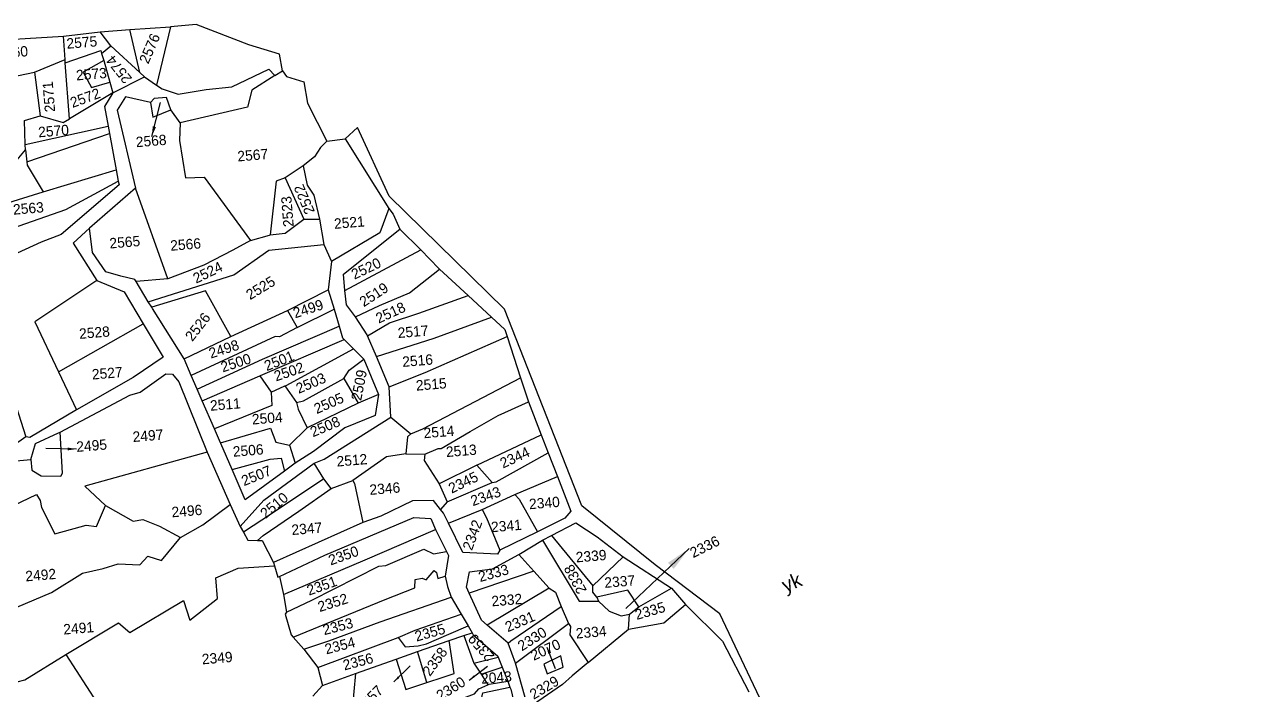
# Model space of a CAD drawing. Header units: metres. Extents: x 277515 to 230369286191, y 2056844 to 115415464409.
# Drawn here: x 230369284133 to 230369284990, y 115415463802 to 115415464271 of the extents above; entities that cross this region are included whole.
import ezdxf

# ---------------------------------------------------------------- set-up
doc = ezdxf.new("R2010")
doc.units = ezdxf.units.M
doc.header["$MEASUREMENT"] = 0
for name, color, linetype in [('OFF', 1, 'Continuous'), ('POLY_PARCEL', 6, 'Continuous'), ('POLY_ROAD', 30, 'Continuous'), ('SYM_ARROW', 1, 'Continuous'), ('TEXT_MAPOUT', 7, 'Continuous'), ('TEXT_PARCEL', 7, 'Continuous')]:
    doc.layers.add(name, color=color, linetype=linetype)
doc.styles.add('TEXT_MAP', font='', dxfattribs={"height": 1.8})
doc.styles.get('TEXT_MAP').set_extended_font_data('Kruti Dev 050')
doc.dimstyles.get("Standard").update_dxf_attribs({"dimtxt": 0.18, "dimasz": 0.18, "dimexe": 0.18, "dimexo": 0.0625, "dimgap": 0.09, "dimtad": 0, "dimtih": 1, "dimtoh": 1, "dimdec": 4, "dimzin": 0, "dimdsep": 46, "dimtxsty": 'Standard', "dimcen": 0.09, "dimadec": 0, "dimazin": 0, "dimtfac": 1, "dimtdec": 4, "dimtofl": 0, "dimtmove": 0, "dimatfit": 3, "dimfxl": 0, "dimtolj": 1, "dimtzin": 0, "dimarcsym": 0})

# ---------------------------------------------------------------- blocks, each defined once
blk = doc.blocks.new('TEXTARROW')
blk.add_leader([(0.04, -0.01), (8.68, -0.01)], dimstyle='Standard', override={"dimtxt": 2.5, "dimasz": 2.5, "dimexe": 1.25, "dimexo": 0.625, "dimgap": 0.625, "dimtad": 1, "dimtih": 0, "dimtoh": 0, "dimzin": 8, "dimcen": 2.5, "dimtofl": 1})
blk = doc.blocks.new('ee')
at = {"layer": 'OFF'}
for points in [[(194.27, 973.96), (209.57, 973.64)], [(209.57, 973.64), (216, 973.92)], [(216, 973.92), (221.17, 973.85)], [(221.17, 973.85), (228.26, 973.76)], [(232.74, 973.83), (228.26, 973.76)], [(256.99, 951.88), (259.27, 953.65)]]:
    blk.add_lwpolyline(points, dxfattribs=at)
at = {"layer": 'POLY_PARCEL'}
for points in [[(217.68, 971.33), (216, 973.92)], [(222.3, 966.3), (221.17, 973.85)], [(209.53, 969.59), (209.57, 973.64)], [(228.26, 973.76), (225.05, 963.84)], [(247.07, 964.54), (246.79, 967.48), (241.62, 969.5), (232.74, 973.83)], [(209.52, 969.01), (215.86, 970.63), (215.96, 970.11)], [(215.96, 970.11), (217.68, 971.33)], [(215.96, 970.11), (216.21, 968.86)], [(217.68, 971.33), (222.3, 966.3)], [(194.68, 966.65), (204.04, 967.84)], [(204.04, 967.84), (209.53, 969.59)], [(204.04, 967.84), (204.39, 960.15)], [(209.43, 959.25), (209.52, 969.01)], [(209.52, 969.01), (209.53, 969.59)], [(216.21, 968.86), (212.5, 967.14), (213.69, 964.35), (216.96, 965.03)], [(216.21, 968.86), (216.96, 965.03)], [(217.33, 963.16), (223.06, 965.46)], [(222.3, 966.3), (223.06, 965.46)], [(223.06, 965.46), (225.05, 963.84)], [(216.96, 965.03), (217.33, 963.16)], [(225.05, 963.84), (225.96, 963.14), (228.68, 961.96), (233.58, 962.37), (238.05, 962.51), (244.76, 965.03), (245.72, 963.85)], [(245.72, 963.85), (241.48, 961.64), (240.51, 958.72), (228.59, 956.97)], [(245.72, 963.85), (247.07, 964.54)], [(247.07, 964.54), (247.7, 963.49), (250.63, 962.31), (250.98, 958.6), (253.78, 951.69)], [(217.33, 963.16), (209.43, 959.25)], [(217.33, 963.16), (215.71, 960.9), (216.07, 957.41)], [(223.73, 960.94), (219.5, 962.26), (217.82, 960.05), (219.94, 946.29)], [(227.18, 959.35), (226.56, 961.55), (224.44, 961.55), (223.73, 960.94)], [(201.42, 955.44), (201.64, 959.57), (204.39, 960.15)], [(204.39, 960.15), (208.31, 958.69), (209.43, 959.25)], [(223.73, 960.94), (223.92, 958.35), (227.18, 959.35)], [(228.59, 956.97), (227.18, 959.35)], [(201.42, 955.44), (216.07, 957.41)], [(216.07, 957.41), (216.2, 956.12)], [(228.59, 956.97), (228.26, 953.94), (228.73, 947.39), (231.97, 947.23), (239.15, 935.56)], [(201.36, 954.47), (201.42, 955.44)], [(201.44, 952.36), (216.2, 956.12)], [(216.2, 956.12), (216.85, 949.7)], [(185.78, 948.26), (190.95, 948.54), (194.02, 949.65), (198.22, 951.26), (201.36, 954.47)], [(201.36, 954.47), (201.44, 952.36)], [(201.44, 952.36), (201.43, 951.78)], [(201.43, 951.78), (203.83, 946.98)], [(253.78, 951.69), (252.58, 950.69), (251.4, 949.19), (249.34, 947.77)], [(253.78, 951.69), (256.99, 951.88)], [(203.83, 946.98), (216.85, 949.7)], [(216.85, 949.7), (217.04, 947.75)], [(184.87, 937.68), (207.52, 943.55), (217.04, 947.75)], [(217.04, 947.75), (217.11, 947.06), (206.35, 939.31), (202.77, 938.24), (186.13, 932.23), (185.18, 932.45)], [(185.31, 942.83), (203.83, 946.98)], [(249.34, 947.77), (246.03, 945.96)], [(249.34, 947.77), (249.74, 944.38), (250.76, 942.56), (251.4, 938.3)], [(219.94, 946.29), (211.36, 940.02)], [(224.23, 930.12), (219.94, 946.29)], [(246.03, 945.96), (244.45, 945.48), (242.64, 936.26)], [(246.03, 945.96), (248.71, 938.54)], [(242.64, 936.26), (245.24, 936.33), (248.71, 938.54)], [(248.71, 938.54), (251.4, 938.3)], [(251.4, 938.3), (251.79, 933.81)], [(239.15, 935.56), (242.48, 936.25), (242.64, 936.26)], [(220.54, 926.4), (235.77, 929.86), (242.16, 933.65), (251.79, 933.81)], [(239.15, 935.56), (235.91, 934.14), (230.7, 931.93), (224.23, 930.12)], [(251.79, 933.81), (252.9, 930.8)], [(254.8, 925.55), (268.53, 931.56)], [(211.89, 930.84), (200.56, 924.52), (203.98, 915.51)], [(224.23, 930.12), (218.69, 930.11)], [(234.35, 919.22), (230.64, 927.5), (221.05, 925.39)], [(256.26, 920.83), (260.61, 922.45), (265.96, 924.25), (271.53, 927.91)], [(244.55, 922.92), (251.93, 925.94)], [(203.98, 915.51), (219.35, 922.63)], [(234.35, 919.22), (244.55, 922.92)], [(244.55, 922.92), (245.98, 919.82)], [(245.98, 919.82), (252.65, 922.46)], [(258.09, 917.38), (262.06, 919.31), (267.3, 920.59), (276.1, 922.94)], [(225.93, 915.97), (234.35, 919.22)], [(245.98, 919.82), (242.82, 918.45), (242.05, 918.57), (226.93, 913.02)], [(227.76, 910.54), (239.55, 914.82), (253.27, 919.45)], [(259.35, 913.68), (269.63, 916.03), (279.85, 918.85)], [(238.81, 911.97), (238.95, 912.02), (253.96, 917.09)], [(203.98, 915.51), (206.55, 908.66)], [(243.04, 909.87), (243.24, 909.94), (255.49, 915.32)], [(261.11, 908.21), (267.54, 910.21), (282.29, 915.28)], [(253.37, 910.29), (254.38, 911.66), (257.14, 913.41)], [(228.45, 908.47), (238.81, 911.97)], [(238.81, 911.97), (240.56, 908.98)], [(196.13, 910.12), (197.37, 904.73)], [(240.56, 908.98), (240.5, 906.66), (230.19, 903.43)], [(240.56, 908.98), (243.04, 909.87)], [(243.04, 909.87), (244.79, 906.84)], [(244.79, 906.84), (246.04, 907.02), (253.37, 910.29)], [(253.37, 910.29), (255.51, 905.83)], [(244.79, 906.84), (245.03, 905.65), (246.32, 902.29)], [(259.17, 907.06), (255.51, 905.83)], [(264.21, 899.79), (266.37, 900.45), (284.04, 907.94)], [(197.92, 900.68), (197.96, 898.83), (199.5, 897.72), (202.86, 897.37), (203.21, 897.86), (203.4, 905.03)], [(255.51, 905.83), (246.32, 902.29)], [(231.05, 900.93), (239.96, 902.73), (240.68, 900.23), (243, 899.52)], [(246.32, 902.29), (243, 899.52)], [(261, 902.95), (264.21, 899.79)], [(266.32, 896.06), (268.76, 896.82), (269.28, 896.82), (274.52, 899.32), (279.64, 901.7), (285.08, 903.65)], [(264.21, 899.79), (263.57, 899.27), (263.05, 896.36)], [(228.64, 899.45), (206.91, 895.34), (210.2, 891.64)], [(243, 899.52), (243.72, 896.3)], [(275.22, 893.39), (286.82, 897.73)], [(232.69, 896.12), (239.43, 897.37), (241.39, 897.37), (241.74, 895.07)], [(248.45, 893.18), (247.03, 896.04)], [(263.05, 896.36), (259.66, 896.14), (253.5, 892.51)], [(263.05, 896.36), (266.32, 896.06)], [(266.32, 896.06), (266.14, 894.96), (268.41, 890.71)], [(192.57, 889.46), (191.46, 891.9), (198.38, 894.56), (198.94, 893.44), (199.08, 892.25), (201.03, 887.5), (205.51, 888.34), (206.62, 888.55), (208.37, 888.13), (210.2, 891.64)], [(277.6, 890.19), (278.3, 890.25), (287.76, 894.54)], [(210.2, 891.64), (214.81, 888.56), (216.49, 888.7), (219.28, 887.31), (222.78, 885.07)], [(248.45, 893.18), (238.9, 887.86), (233.76, 885.06)], [(236.09, 883.46), (237.15, 884.25), (243.67, 887.97), (249.6, 891.4)], [(249.6, 891.4), (248.45, 893.18)], [(249.6, 891.4), (253.5, 892.51)], [(253.5, 892.51), (253.73, 891.93), (254.62, 885.1)], [(275.22, 893.39), (268.41, 890.71)], [(277.6, 890.19), (275.22, 893.39)], [(222.78, 885.07), (226.83, 886.96), (231.87, 890.07)], [(268.41, 890.71), (269.52, 887.46)], [(269.52, 887.46), (277.6, 890.19)], [(281.38, 887.75), (289.02, 890.29)], [(269.52, 887.46), (268.27, 886.22)], [(275.51, 885.66), (281.38, 887.75)], [(281.38, 887.75), (282.08, 886.88), (284.78, 880.96)], [(189.9, 874.08), (193.41, 875.28), (199.63, 877.37), (205.3, 880.24), (208.93, 880.8), (211.59, 881.35), (215.36, 880.87), (216.83, 882.26), (219.14, 881.35), (222.78, 885.07)], [(233.28, 886.1), (233.76, 885.06)], [(233.76, 885.06), (234.42, 883.61), (236.09, 883.46)], [(269.46, 883.76), (275.51, 885.66)], [(275.51, 885.66), (276.15, 884.14), (278.01, 878.31)], [(236.09, 883.46), (236.92, 883.38), (238.54, 879.4)], [(239.83, 873.71), (254.49, 878.59), (267.12, 882.8)], [(201.22, 866.38), (210.82, 871.15), (212.67, 869.3), (222.42, 874.06), (223.22, 870.57), (228.31, 873.96), (228.33, 877.54), (232.36, 878.92), (238.67, 878.81)], [(240.12, 870.62), (244.66, 872.31), (256.76, 877.25), (257.98, 877.31), (264.84, 879.58), (266.41, 878.65), (268.74, 878.84)], [(285.54, 879.45), (291.01, 868.36), (294.38, 868.07)], [(287.19, 880.14), (293.62, 870.8)], [(239.42, 876.9), (239.83, 873.71)], [(281.21, 877.34), (283.6, 874.22)], [(240.9, 866.19), (246.87, 868.07), (257.4, 871.38), (262.69, 873.01), (262.92, 874.46), (264.15, 874.58), (264.79, 874.23), (266.3, 875.74), (266.71, 875.33), (266.82, 874.29), (268.17, 874.57)], [(293.62, 870.8), (299.28, 875.43)], [(239.83, 873.71), (240.12, 870.62)], [(283.6, 874.22), (272.08, 871.3)], [(283.6, 874.22), (285.99, 871.02)], [(190.11, 871.57), (189.99, 868.71), (192.43, 862.36), (193.75, 862.57), (201.22, 866.38)], [(240.12, 870.62), (239.83, 870.28), (240.59, 866.61), (240.9, 866.19)], [(242.57, 863.94), (247.05, 865.04), (256.24, 867.6), (268.91, 870.87)], [(285.99, 871.02), (274.73, 865.53)], [(285.99, 871.02), (287.04, 870.26), (287.86, 867.69)], [(294.15, 868.82), (293.56, 869.75), (293.62, 870.8)], [(301.3, 866.55), (299.61, 869.58), (294.15, 868.82)], [(294.15, 868.82), (294.38, 868.07)], [(294.38, 868.07), (296.12, 866.21), (298.1, 865.22), (299.56, 865.39)], [(301.3, 866.55), (307.21, 869.31)], [(201.22, 866.38), (212.2, 845.96)], [(240.9, 866.19), (242.57, 863.94)], [(259.14, 864.64), (262.17, 865.68), (270.4, 867.76)], [(278.15, 862.07), (278.6, 862.47), (287.86, 867.69)], [(287.86, 867.69), (288.84, 864.62)], [(299.21, 862.83), (305.43, 863.41), (309.43, 866.28)], [(299.56, 865.39), (301.3, 866.55)], [(242.57, 863.94), (244.78, 860.57)], [(244.78, 860.57), (259.14, 864.64)], [(259.14, 864.64), (260.19, 862.89), (262.46, 862.89), (263.97, 863.12), (267.93, 864.46), (271.4, 865.65)], [(267.95, 863.36), (270.55, 864.03)], [(270.55, 864.03), (272, 864.4)], [(270.55, 864.03), (271.89, 859.09)], [(279.11, 858.5), (288.84, 864.62)], [(288.84, 864.62), (289.19, 864.1), (288.96, 862.65), (291.75, 857.59)], [(299.21, 862.83), (299.56, 865.39)], [(258.46, 860.9), (262.28, 861.9)], [(262.28, 861.9), (267.95, 863.36)], [(263.45, 856.41), (262.28, 861.9)], [(263.45, 856.41), (266.36, 857.11), (268.34, 857.57), (267.95, 863.36)], [(291.75, 857.59), (299.21, 862.83)], [(244.78, 860.57), (245.3, 857.37)], [(251.23, 859), (258.46, 860.9)], [(258.46, 860.9), (259.73, 855.48), (263.45, 856.41)], [(271.89, 859.09), (276.2, 859.77)], [(245.3, 857.37), (251.23, 859)], [(251.23, 859), (250.13, 852.81), (252.98, 850.54)], [(271.89, 859.09), (272.97, 857.07)], [(272.97, 857.07), (276.74, 858.01)], [(291.75, 857.59), (288.78, 855.5), (286.98, 854.16), (280.69, 850.55)], [(284.01, 857.94), (284.48, 856.19), (287.33, 857.12), (287.09, 859.16), (284.01, 857.94)], [(243.49, 855.66), (245.3, 857.37)], [(272.97, 857.07), (273.99, 855.16)], [(273.99, 855.16), (274.22, 855.25), (277.5, 855.51)], [(252.98, 850.54), (259.21, 851.88), (265.03, 853.21), (266.6, 852.4), (271.54, 853.8), (272.41, 854.55), (273.99, 855.16)], [(259.54, 849.68), (266.57, 851.68), (267.37, 851.15), (272.46, 852.05), (273.04, 853.8), (277.81, 854.45)]]:
    blk.add_lwpolyline(points, dxfattribs=at)
at = {"layer": 'POLY_ROAD'}
for points in [[(387.72, 637.9), (383.68, 647.95), (380.36, 652.83), (377.04, 673.77), (375.46, 682.87), (368.72, 699.35), (363.53, 711.07), (360.94, 720.61), (353.04, 748.86), (349.92, 758.77), (348.26, 766.75), (343.8, 783.96), (340.58, 796.67), (340.78, 800.92), (338.71, 821.55), (325.43, 837.31), (315.24, 864.15), (304.76, 873.58), (292.83, 884.88), (282.23, 920.08), (263.84, 941.31), (259.27, 953.65), (259.27, 953.65)], [(256.99, 951.88), (263.59, 939.14)], [(211.36, 940.02), (208.36, 937.64), (211.89, 930.84)], [(218.69, 930.11), (218.52, 930.45), (216.13, 931.24), (213.57, 932.21), (211.54, 935.74), (211.36, 940.02)], [(263.59, 939.14), (261.69, 935.09), (252.9, 930.8)], [(263.59, 939.14), (264.25, 938.1), (265.21, 935.43)], [(254.8, 925.55), (254.76, 928.41), (265.21, 935.43)], [(265.21, 935.43), (268.53, 931.56)], [(268.53, 931.56), (271.41, 928.04), (271.53, 927.91)], [(211.89, 930.84), (216.48, 928.46), (219.35, 922.63)], [(220.54, 926.4), (218.69, 930.11)], [(252.9, 930.8), (251.93, 925.94)], [(271.53, 927.91), (276.1, 922.94)], [(221.05, 925.39), (220.54, 926.4)], [(225.93, 915.97), (221.17, 925.15), (221.05, 925.39)], [(251.93, 925.94), (252.65, 922.46)], [(256.26, 920.83), (254.85, 923.03), (254.8, 925.55)], [(219.35, 922.63), (222.32, 916.59), (216.85, 913.5), (206.55, 908.66)], [(252.65, 922.46), (253.27, 919.45)], [(276.1, 922.94), (279.85, 918.85)], [(253.27, 919.45), (253.7, 917.38), (253.96, 917.09)], [(258.09, 917.38), (258.02, 917.56), (256.26, 920.83)], [(279.85, 918.85), (281.99, 916.53), (282.29, 915.28)], [(253.96, 917.09), (255.49, 915.32)], [(259.35, 913.68), (258.09, 917.38)], [(226.93, 913.02), (225.93, 915.97)], [(255.49, 915.32), (257.14, 913.41)], [(282.29, 915.28), (284.04, 907.94)], [(203.4, 905.03), (216.01, 910.48), (217.87, 910.83), (222.55, 913.65), (223.69, 913.48), (224.67, 912.06), (228.64, 899.45)], [(227.76, 910.54), (226.93, 913.02)], [(257.14, 913.41), (259.17, 907.06)], [(261.11, 908.21), (259.35, 913.68)], [(228.45, 908.47), (227.76, 910.54)], [(206.55, 908.66), (198.08, 904.56), (197.37, 904.73)], [(230.19, 903.43), (228.45, 908.47)], [(259.17, 907.06), (258.29, 903.44), (252.82, 901.77), (247.08, 898.06), (243.72, 896.3)], [(261, 902.95), (261.11, 908.21)], [(284.04, 907.94), (285.03, 903.81), (285.08, 903.65)], [(197.37, 904.73), (187.4, 898.82)], [(197.92, 900.68), (198.98, 903.42), (203.12, 904.92), (203.4, 905.03)], [(231.05, 900.93), (230.19, 903.43)], [(247.03, 896.04), (248.82, 896.6), (261, 902.95)], [(285.08, 903.65), (286.82, 897.73)], [(184.94, 894.95), (188.47, 896.53), (194.74, 900.68), (197.92, 900.68)], [(232.69, 896.12), (231.1, 900.8), (231.05, 900.93)], [(228.64, 899.45), (231.87, 890.07)], [(286.82, 897.73), (287.76, 894.54)], [(241.74, 895.07), (234.54, 890.65), (232.69, 896.12)], [(233.28, 886.1), (237.79, 890.34), (247.03, 896.04)], [(243.72, 896.3), (241.74, 895.07)], [(287.76, 894.54), (289.02, 890.29)], [(231.87, 890.07), (233.28, 886.1)], [(289.02, 890.29), (290.84, 884.11), (289.72, 882.97), (284.78, 880.96)], [(268.27, 886.22), (267.17, 887.9), (263.54, 888.11), (257.84, 885.93), (254.62, 885.1)], [(254.62, 885.1), (238.54, 879.4)], [(239.42, 876.9), (247.57, 879.95), (263.52, 885.23), (266.48, 884.81), (267.12, 882.8)], [(269.46, 883.76), (268.73, 885.52), (268.27, 886.22)], [(278.01, 878.31), (277.55, 877.64), (271.53, 878.47), (269.46, 883.76)], [(267.12, 882.8), (268.74, 878.84)], [(284.78, 880.96), (278.01, 878.31)], [(287.19, 880.14), (291.57, 881.98), (295.05, 879.24), (299.28, 875.43)], [(238.54, 879.4), (238.67, 878.81)], [(238.67, 878.81), (239.11, 876.78), (239.42, 876.9)], [(268.74, 878.84), (269.02, 878.16), (268.17, 874.57)], [(281.21, 877.34), (285.54, 879.45)], [(285.54, 879.45), (287.19, 880.14)], [(272.08, 871.3), (271.7, 872.37), (272.44, 875.01), (276.46, 875.22), (281.21, 877.34)], [(268.17, 874.57), (268.38, 872.77), (268.91, 870.87)], [(299.28, 875.43), (307.21, 869.31)], [(268.91, 870.87), (270.4, 867.76)], [(274.73, 865.53), (273.81, 866.46), (272.08, 871.3)], [(307.21, 869.31), (309.43, 866.28)], [(270.4, 867.76), (271.4, 865.65)], [(309.43, 866.28), (309.53, 866.14), (315.34, 859.38), (319.2, 850.25)], [(271.4, 865.65), (272, 864.4)], [(272, 864.4), (272.19, 864.01), (276.14, 859.96), (276.2, 859.77)], [(278.15, 862.07), (274.73, 865.53)], [(279.11, 858.5), (278.15, 862.07)], [(276.2, 859.77), (276.74, 858.01)], [(276.74, 858.01), (277.5, 855.51)], [(280.69, 850.55), (279.11, 858.5)], [(277.5, 855.51), (277.81, 854.45)], [(277.81, 854.45), (277.94, 854.05), (279.13, 846.36)]]:
    blk.add_lwpolyline(points, dxfattribs=at)
at = {"layer": 'SYM_ARROW'}
for p, xscale, yscale, zscale, rotation in [((223.48, 955), 0.7010474536518617, 0.7010474536518617, 0.7010474536518617, 71.04535963043782), ((205.99, 901.85), 0.6150240136836134, 0.6150240136836134, 0.6150240136836134, 174.1634876394784), ((310.93, 875.98), 1.758180093699896, 1.758180093699896, 1.758180093699896, 218.9032359322082), ((257.74, 856.98), 0.4598914767153434, 0.4598914767153434, 0.4598914767153434, 40.22181009541627), ((284.77, 860.84), 0.4598914767153434, 0.4598914767153434, 0.4598914767153434, 287.1110234008568), ((270.83, 856.23), 0.4598914767153434, 0.4598914767153434, 0.4598914767153434, 32.89179227055832)]:
    blk.add_blockref('TEXTARROW', p, dxfattribs=dict(at, xscale=xscale, yscale=yscale, zscale=zscale, rotation=rotation))
at = {"layer": 'TEXT_MAPOUT', "style": 'TEXT_MAP'}
blk.add_text('yk', height=2.5, rotation=18.4377, dxfattribs=at).set_placement((326.97, 866.89))
at = {"layer": 'TEXT_PARCEL', "style": 'TEXT_MAP'}
for s, p in [('2560', (197.86, 970.69)), ('2575', (210, 971.42)), ('2573', (211.21, 965.79)), ('2570', (203.84, 956.46)), ('2568', (220.63, 953.36)), ('2567', (238.05, 949.45)), ('2563', (198.38, 943.4)), ('2565', (214.62, 936.17)), ('2521', (253.86, 936.39)), ('2566', (225.14, 934.91)), ('2528', (208.08, 920.92)), ('2517', (263.36, 916.56)), ('2527', (209.72, 913.69)), ('2516', (263.74, 911.48)), ('2511', (229.77, 906.6)), ('2515', (265.77, 907.17)), ('2497', (215.9, 902.28)), ('2504', (236.84, 903.62)), ('2495', (205.99, 901.36)), ('2506', (233.07, 898.3)), ('2514', (266.43, 898.81)), ('2512', (250.93, 895.13)), ('2513', (270.04, 895.23)), ('2346', (256.24, 889.75)), ('2496', (221.59, 888.67)), ('2347', (242.14, 883.9)), ('2340', (283.72, 885)), ('2341', (276.8, 881.55)), ('2492', (195.32, 879.63)), ('2339', (291.07, 875.12)), ('2491', (201.15, 869.87)), ('2332', (275.82, 868.69)), ('2337', (295.67, 870.3)), ('2349', (224.76, 862.74)), ('2334', (289.99, 861.91)), ('2043', (272.92, 855.41))]:
    blk.add_text(s, height=1.8, dxfattribs=at).set_placement(p)
for s, rotation, p in [('2576', 61.9142, (223.88, 967.52)), ('2574', 123.7037, (220.97, 965.35)), ('2571', 90, (207.08, 960.67)), ('2572', 15.4146, (210.13, 961.07)), ('2522', 108.4438, (250.74, 939.67)), ('2523', 90, (246.84, 937.38)), ('2524', 21.3606, (229.09, 928.83)), ('2520', 20.7625, (256.6, 927.29)), ('2525', 26.5533, (238.21, 925.21)), ('2519', 28.598, (257.84, 922.37)), ('2526', 47.4749, (227.61, 918.77)), ('2499', 13.2339, (245.76, 921.43)), ('2518', 19.9737, (260.19, 919.32)), ('2498', 13.2339, (230.58, 915.64)), ('2500', 13.2339, (232.45, 913.08)), ('2501', 17.0945, (240.1, 912.67)), ('2502', 14.0293, (241.57, 910.76)), ('2503', 18.4261, (245.32, 908.28)), ('2509', 74.0468, (256.04, 906.13)), ('2505', 19.1699, (248.17, 904.51)), ('2508', 18.1711, (247.17, 900.55)), ('2507', 17.3456, (234.52, 893.05)), ('2344', 19.9736, (279.69, 892.43)), ('2510', 34.9781, (237.8, 887.04)), ('2345', 21.0276, (270.43, 888.8)), ('2343', 14.9241, (273.94, 886.33)), ('2342', 64.9718, (273.13, 878.55)), ('2350', 14.7363, (248.44, 878.07)), ('2336', 21.7912, (311.43, 874.2)), ('2351', 14.7363, (244.25, 873.14)), ('2333', 10.7789, (274.11, 873.07)), ('2338', 113.7135, (292.56, 870.12)), ('2352', 12.8413, (245.87, 870.14)), ('2353', 9.8399, (246.33, 866.07)), ('2355', 10.9486, (262.25, 863.65)), ('2331', 18.4261, (278.22, 863.97)), ('2335', 11.3042, (300.75, 864.28)), ('2354', 9.7775, (246.42, 862.71)), ('2359', 126.884, (275.7, 860.09)), ('2330', 27.4623, (280.38, 860.45)), ('2356', 10.0029, (249.33, 859.67)), ('2358', 49.1703, (264.08, 857.33)), ('2070', 20.1268, (282.31, 858.65)), ('2357', 39.9724, (251.83, 851.98)), ('2360', 27.2433, (265.57, 853.01)), ('2329', 26.0838, (281.74, 851.89))]:
    blk.add_text(s, height=1.8, rotation=rotation, dxfattribs=at).set_placement(p)

msp = doc.modelspace()

# ---------------------------------------------------------------- block references
at = {"xscale": 4.047619041060081, "yscale": 4.047619041060081, "zscale": 4.047619041060081, "rotation": 4.671275557260417}
msp.add_blockref('ee', (230369283635.66, 115415460266.15), dxfattribs=at)

doc.saveas('drawing.dxf')
